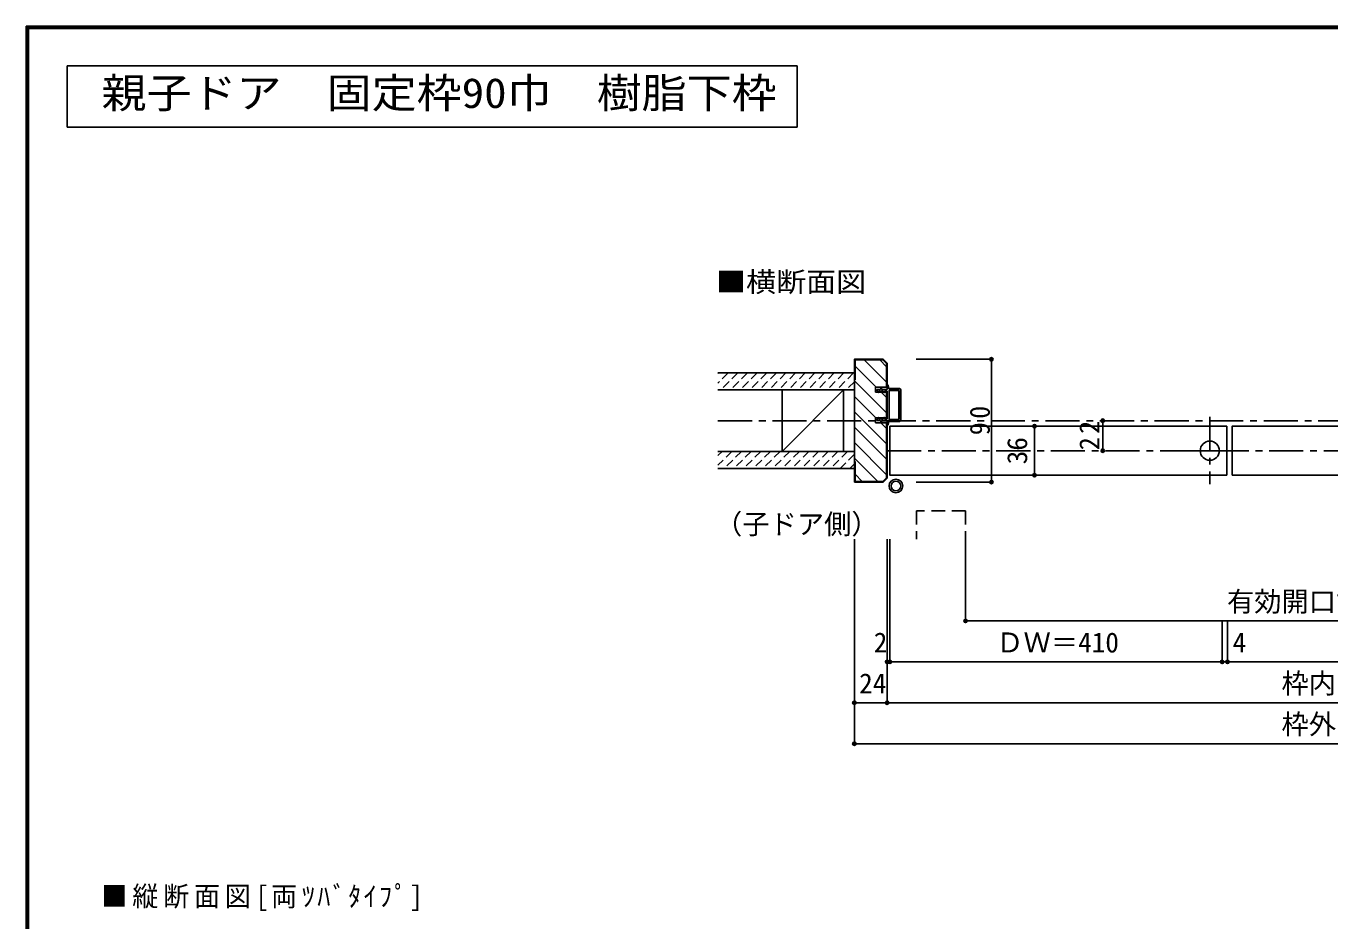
# Model space of a CAD drawing. Units: millimetres at full size, sheet at 1:5; details may follow other scales. Extents: x -973 to 977, y -718 to 696.
# Drawn here: x -973 to -18, y 40 to 696 of the extents above; entities that cross this region are included whole.
import ezdxf
from ezdxf.enums import TextEntityAlignment as Align

# ---------------------------------------------------------------- set-up
doc = ezdxf.new("R2010")
doc.units = ezdxf.units.MM
doc.header["$LTSCALE"] = 5
doc.header["$PDMODE"] = 32
doc.header["$PDSIZE"] = 2.5
for name, pattern in [('CHAIN1', [8, 5, -1, 1, -1]), ('DASHED1', [1.8, 1.2, -0.6]), ('DASHED2', [3, 2, -1])]:
    doc.linetypes.add(name, pattern=pattern)
for name, color, linetype in [('0-0_補助線', 7, 'Continuous'), ('0-1_通り芯', 4, 'CHAIN1'), ('0-2_柱', 3, 'Continuous'), ('0-3_仕上げ', 7, 'Continuous'), ('0-4_枠', 3, 'Continuous'), ('0-6_扉', 6, 'Continuous'), ('0-7_金物', 7, 'Continuous'), ('0-A_文字', 7, 'Continuous'), ('0-B_寸法', 7, 'Continuous'), ('0-C_ハッチ', 4, 'DASHED1'), ('F-1_枠', 6, 'Continuous')]:
    doc.layers.add(name, color=color, linetype=linetype)
doc.styles.add('ＭＳ ゴシック', font='')
doc.styles.get('ＭＳ ゴシック').set_extended_font_data('MS Gothic')

# ---------------------------------------------------------------- blocks, each defined once
blk = doc.blocks.new('01')
at = {"layer": '0-0_補助線'}
for p, q in [((-14.5, 0.346), (-14.5, -0.449)), ((-14.3, 0.346), (-14.3, -0.449)), ((-12.045, -0.049), (-14.178, 0.444)), ((-12, 0.146), (-14.133, 0.639)), ((-11.475, 5.146), (-12.298, 4.504)), ((-12.175, 4.146), (-11.475, 4.146)), ((-12.045, -0.049), (-11.993, 0.145)), ((-11.475, 0.146), (-12, 0.146)), ((-11.475, 7.146), (-11.475, 5.146)), ((-11.475, 4.146), (-11.475, 0.146)), ((-10.68, 7.55), (-9.257, 6.508)), ((-9.375, 6.146), (-10.075, 6.146)), ((-10.075, 3.146), (-10.075, 6.146)), ((-10.075, 3.146), (-9.252, 2.504)), ((-9.375, 2.146), (-10.075, 2.146)), ((-10.075, 0.146), (-10.075, 2.146)), ((-10.075, 0.146), (10.075, 0.146)), ((10.075, 3.146), (9.252, 2.504)), ((10.68, 7.55), (9.257, 6.508)), ((9.375, 6.146), (10.075, 6.146)), ((9.375, 2.146), (10.075, 2.146)), ((10.075, 3.146), (10.075, 6.146)), ((10.075, 0.146), (10.075, 2.146)), ((11.475, 7.146), (11.475, 5.146)), ((11.475, 5.146), (12.298, 4.504)), ((12.175, 4.146), (11.475, 4.146)), ((11.475, 4.146), (11.475, 0.146)), ((11.475, 0.146), (12, 0.146)), ((12.045, -0.049), (11.993, 0.145)), ((12, 0.146), (14.133, 0.639)), ((12.045, -0.049), (14.178, 0.444)), ((14.3, 0.346), (14.3, -0.449)), ((14.5, 0.346), (14.5, -0.449)), ((-14.265, -0.741), (-12.235, -1.196)), ((-14.222, -0.546), (-12.191, -1.001)), ((-12, -1.488), (-12, -8.854)), ((-11.8, -1.488), (-11.8, -8.854)), ((-10.6, -1.554), (-10.6, -8.154)), ((-10.3, -1.254), (10.3, -1.254)), ((-10.3, -8.454), (10.3, -8.454)), ((10.6, -1.554), (10.6, -8.154)), ((11.8, -1.488), (11.8, -8.854)), ((12, -1.488), (12, -8.854)), ((14.222, -0.546), (12.191, -1.001)), ((14.265, -0.741), (12.235, -1.196)), ((-11, -9.654), (11, -9.654)), ((11, -9.854), (-11, -9.854))]:
    blk.add_line(p, q, dxfattribs=at)
for centre, radius, start, end in [((-14.2, 0.346), 0.3, 77.00048, 180), ((-14.2, 0.346), 0.1, 77.00048, 180), ((-12.175, 4.346), 0.2, 127.96957, 270), ((-10.975, 7.146), 0.5, 53.78053, 180), ((-9.375, 6.346), 0.2, 270, 53.78053), ((-9.375, 2.346), 0.2, 270, 52.03043), ((9.375, 6.346), 0.2, 126.21947, 270), ((9.375, 2.346), 0.2, 127.96957, 270), ((10.975, 7.146), 0.5, 0, 126.21947), ((12.175, 4.346), 0.2, 270, 52.03043), ((14.2, 0.346), 0.3, 0, 102.99952), ((14.2, 0.346), 0.1, 0, 102.99952), ((-14.2, -0.449), 0.3, 180, 257.3929), ((-14.2, -0.449), 0.1, 180, 257.3929), ((-12.3, -1.488), 0.3, 0, 76.0718), ((-12.3, -1.488), 0.5, 0, 76.0718), ((-11, -8.854), 1, 180, 270), ((-11, -8.854), 0.8, 180, 270), ((-10.3, -1.554), 0.3, 90, 180), ((-10.3, -8.154), 0.3, 180, 270), ((10.3, -1.554), 0.3, 0, 90), ((10.3, -8.154), 0.3, 270, 0), ((11, -8.854), 1, 270, 0), ((11, -8.854), 0.8, 270, 0), ((12.3, -1.488), 0.5, 103.9282, 180), ((12.3, -1.488), 0.3, 103.9282, 180), ((14.2, -0.449), 0.1, 282.6071, 0), ((14.2, -0.449), 0.3, 282.6071, 0)]:
    blk.add_arc(centre, radius, start, end, dxfattribs=at)

msp = doc.modelspace()

# ---------------------------------------------------------------- linework, layer by layer
at = {"layer": '0-1_通り芯'}
for p, q in [((-466.347, 406.5), (469.653, 406.5)), ((-342.347, 384.5), (345.653, 384.5))]:
    msp.add_line(p, q, dxfattribs=at)
at = {"layer": '0-1_通り芯', "color": 7}
for p, q in [((-105.884, 409.296), (-105.884, 360.063)), ((-126.419, 384.5), (-84.633, 384.5))]:
    msp.add_line(p, q, dxfattribs=at)
at = {"layer": '0-1_通り芯', "color": 7, "linetype": 'Continuous'}
msp.add_circle((-105.884, 384.5), 7, dxfattribs=at)
at = {"layer": '0-2_柱', "color": 7}
msp.add_line((-374.347, 429), (-419.347, 384), dxfattribs=at)
at = {"layer": '0-2_柱'}
for p, q in [((-419.347, 429), (-419.347, 384)), ((-374.347, 429), (-374.347, 384))]:
    msp.add_line(p, q, dxfattribs=at)
at = {"layer": '0-3_仕上げ', "color": 2}
for p, q in [((-466.347, 441.5), (-366.347, 441.5)), ((-466.347, 429), (-366.347, 429)), ((-466.347, 384), (-366.347, 384)), ((-466.347, 371.5), (-366.347, 371.5))]:
    msp.add_line(p, q, dxfattribs=at)
at = {"layer": '0-4_枠'}
for p, q in [((-345.383, 451), (-365.847, 451)), ((-365.847, 436.5), (-365.847, 451)), ((-345.383, 451), (-342.847, 448.464)), ((-345.175, 451.5), (-342.347, 448.672)), ((-342.847, 448.464), (-342.847, 431)), ((-342.347, 448.672), (-342.347, 431)), ((-365.847, 436.5), (-366.347, 436.5)), ((-350.847, 427.3), (-350.847, 431)), ((-350.847, 431), (-342.347, 431)), ((-342.347, 427.3), (-350.847, 427.3)), ((-342.847, 408.7), (-342.847, 427.3)), ((-342.347, 408.7), (-342.347, 427.3)), ((-350.847, 405), (-350.847, 408.7)), ((-342.347, 408.7), (-350.847, 408.7)), ((-342.347, 405), (-350.847, 405)), ((-342.847, 364.536), (-342.847, 405)), ((-342.347, 364.328), (-342.347, 405)), ((-365.847, 376.5), (-366.347, 376.5)), ((-365.847, 376.5), (-365.847, 362)), ((-342.847, 364.536), (-345.382, 362)), ((-345.382, 362), (-365.847, 362))]:
    msp.add_line(p, q, dxfattribs=at)
for points in [[(-345.175, 451.5), (-366.347, 451.5), (-366.347, 361.5)], [(-342.347, 364.328), (-345.175, 361.5), (-366.347, 361.5)]]:
    msp.add_lwpolyline(points, dxfattribs=at)
at = {"layer": '0-6_扉'}
for p, q in [((-340.347, 402.5), (-93.384, 402.5)), ((-93.384, 366.5), (-93.384, 402.5)), ((-89.384, 366.5), (117.135, 366.5))]:
    msp.add_line(p, q, dxfattribs=at)
at = {"layer": '0-6_扉', "linetype": 'DASHED2'}
msp.add_line((-284.852, 340.381), (-284.852, 319.657), dxfattribs=at)
at = {"layer": '0-6_扉'}
for points in [[(-340.347, 402.5), (-340.347, 366.5), (-93.384, 366.5)], [(-89.384, 366.5), (-89.384, 402.5), (117.135, 402.5)]]:
    msp.add_lwpolyline(points, dxfattribs=at)
at = {"layer": '0-6_扉', "linetype": 'DASHED2'}
msp.add_lwpolyline([(-284.852, 340.381), (-320.852, 340.381), (-320.852, 319.657)], dxfattribs=at)
at = {"layer": '0-7_金物'}
for radius in [5, 3.5]:
    msp.add_circle((-335.883, 358.63), radius, dxfattribs=at)
at = {"layer": '0-A_文字', "color": 3}
for p, q in [((-943.333, 621.667), (-943.333, 666.667)), ((-943.333, 666.667), (-408.333, 666.667)), ((-408.333, 666.667), (-408.333, 621.667)), ((-943.333, 621.667), (-408.333, 621.667))]:
    msp.add_line(p, q, dxfattribs=at)
at = {"layer": '0-B_寸法', "color": 4}
for p, q in [((-265.889, 451.5), (-321.115, 451.5)), ((-265.889, 361.5), (-265.889, 451.5)), ((-234.337, 402.5), (-234.337, 366.5)), ((-184.337, 384.5), (-184.337, 406.5)), ((-265.889, 361.5), (-321.115, 361.5)), ((-366.347, 169.657), (-366.347, 319.657)), ((-342.347, 199.657), (-342.347, 319.657)), ((-340.347, 229.657), (-340.347, 319.657)), ((-284.852, 259.657), (-284.852, 319.657)), ((-284.852, 259.657), (282.158, 259.657)), ((-96.884, 229.657), (-96.884, 259.657)), ((-92.884, 229.657), (-92.884, 259.657)), ((345.653, 229.657), (-342.347, 229.657)), ((369.653, 199.657), (-366.347, 199.657)), ((369.653, 169.657), (-366.347, 169.657))]:
    msp.add_line(p, q, dxfattribs=at)
at = {"layer": '0-B_寸法'}
for p in [(-265.889, 451.5), (-234.337, 402.5), (-184.337, 406.5), (-184.337, 384.5), (-234.337, 366.5), (-265.889, 361.5), (-284.852, 259.657), (-342.347, 229.657), (-340.347, 229.657), (-96.884, 229.657), (-92.884, 229.657), (-366.347, 199.657), (-342.347, 199.657), (-366.347, 169.657)]:
    msp.add_point(p, dxfattribs=at)
at = {"layer": '0-C_ハッチ', "linetype": 'Continuous'}
for p, q in [((-359.063, 451), (-342.847, 434.784)), ((-347.749, 451), (-342.847, 446.098)), ((-365.847, 446.47), (-350.376, 431)), ((-366.347, 435.657), (-342.847, 412.157)), ((-366.347, 424.342), (-350.704, 408.7)), ((-346.676, 427.3), (-342.847, 423.47)), ((-366.347, 413.029), (-342.847, 389.529)), ((-366.347, 401.716), (-342.847, 378.216)), ((-347.004, 405), (-342.847, 400.843)), ((-366.347, 390.402), (-342.847, 366.902)), ((-366.347, 379.088), (-349.259, 362)), ((-365.847, 367.275), (-360.572, 362))]:
    msp.add_line(p, q, dxfattribs=at)
at = {"layer": '0-C_ハッチ'}
for p, q in [((-458.878, 441.5), (-466.347, 434.031)), ((-465.949, 441.5), (-466.347, 441.102)), ((-451.807, 441.5), (-464.307, 429)), ((-444.736, 441.5), (-457.236, 429)), ((-437.665, 441.5), (-450.165, 429)), ((-430.594, 441.5), (-443.094, 429)), ((-423.523, 441.5), (-436.023, 429)), ((-416.452, 441.5), (-428.952, 429)), ((-409.381, 441.5), (-421.881, 429)), ((-402.31, 441.5), (-414.81, 429)), ((-395.239, 441.5), (-407.739, 429)), ((-388.168, 441.5), (-400.668, 429)), ((-381.096, 441.5), (-393.596, 429)), ((-374.025, 441.5), (-386.525, 429)), ((-366.954, 441.5), (-379.454, 429)), ((-366.347, 435.036), (-372.383, 429)), ((-456.17, 384), (-466.347, 373.823)), ((-463.241, 384), (-466.347, 380.894)), ((-449.099, 384), (-461.599, 371.5)), ((-442.028, 384), (-454.528, 371.5)), ((-434.957, 384), (-447.457, 371.5)), ((-427.886, 384), (-440.386, 371.5)), ((-420.815, 384), (-433.315, 371.5)), ((-413.744, 384), (-426.244, 371.5)), ((-406.673, 384), (-419.173, 371.5)), ((-399.601, 384), (-412.101, 371.5)), ((-392.53, 384), (-405.03, 371.5)), ((-385.459, 384), (-397.959, 371.5)), ((-378.388, 384), (-390.888, 371.5)), ((-371.317, 384), (-383.817, 371.5)), ((-366.347, 381.899), (-376.746, 371.5)), ((-366.347, 374.828), (-369.675, 371.5))]:
    msp.add_line(p, q, dxfattribs=at)
at = {"layer": 'F-1_枠'}
for p, q in [((-973.347, 695.833), (-973.347, -700.833)), ((-973.347, 695.833), (976.653, 695.833)), ((-973.347, 695), (976.653, 695)), ((-973.347, 694.167), (976.653, 694.167)), ((-972.514, 695.833), (-972.514, -700.833)), ((-971.68, 695.833), (-971.68, -700.833))]:
    msp.add_line(p, q, dxfattribs=at)

# ---------------------------------------------------------------- block references
at = {"layer": '0-7_金物', "rotation": 90}
msp.add_blockref('01', (-342.201, 418), dxfattribs=at)

# ---------------------------------------------------------------- texts
at = {"layer": '0-A_文字', "color": 3, "style": 'ＭＳ ゴシック', "width": 1.1}
msp.add_text('親子ドア\u3000固定枠90巾\u3000樹脂下枠', height=21.99, dxfattribs=at).set_placement((-918.065, 629.167), align=Align.BOTTOM_LEFT)
at = {"layer": '0-A_文字', "style": 'ＭＳ ゴシック', "width": 1.1}
msp.add_text('■横断面図', height=14.66, dxfattribs=at).set_placement((-467.709, 496.5), align=Align.BOTTOM_LEFT)
at = {"layer": '0-A_文字', "style": 'ＭＳ ゴシック'}
msp.add_text('（子ドア側）', height=14.66, dxfattribs=at).set_placement((-468.5, 319), align=Align.BOTTOM_LEFT)
at = {"layer": '0-A_文字', "insert": (-918.093, 47.089), "char_height": 14.66, "attachment_point": 7, "style": 'ＭＳ ゴシック'}
msp.add_mtext('\\T1.19;\\W0.95;■縦断面図[両ﾂﾊﾞﾀｲﾌﾟ]', dxfattribs=at)
at = {"layer": '0-B_寸法', "style": 'ＭＳ ゴシック'}
msp.add_text('36', height=14.66, rotation=90, dxfattribs=at).set_placement((-235.337, 374.5), align=Align.BOTTOM_LEFT)
for s, p in [('有効開口寸法＝1,021', (-93.347, 262.157)), ('2', (-352.169, 232.157)), ('ＤＷ＝410', (-262.365, 232.157)), ('4', (-89.15, 232.157)), ('24', (-362.847, 202.157)), ('枠内＝1,141', (-53.347, 202.157)), ('枠外＝1,189', (-53.347, 172.157))]:
    msp.add_text(s, height=14.66, dxfattribs=at).set_placement(p, align=Align.BOTTOM_LEFT)
at = {"layer": '0-B_寸法', "char_height": 14.66, "attachment_point": 7, "rotation": 90, "style": 'ＭＳ ゴシック'}
for s, insert in [('\\T1.27;\\W0.95;90', (-266.889, 395.875)), ('\\T1.27;\\W0.95;22', (-186.837, 384.875))]:
    msp.add_mtext(s, dxfattribs=dict(at, insert=insert))

doc.saveas('drawing.dxf')
